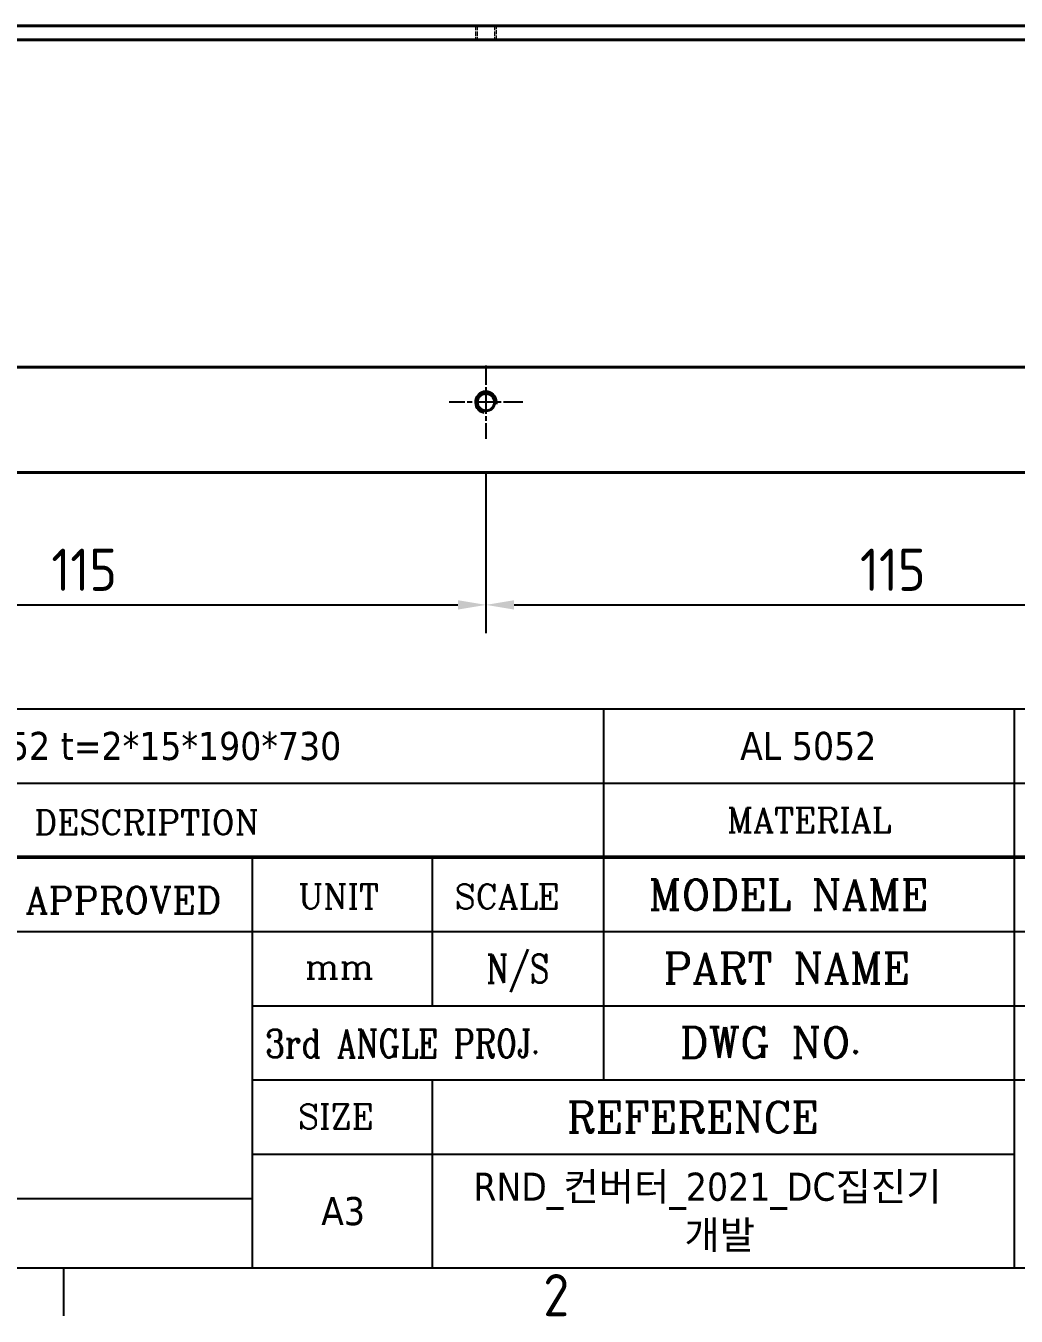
# Model space of a CAD drawing. Header units: millimetres. Extents: x 0 to 840, y 0 to 594.
# Drawn here: x 554.7 to 695.5, y 13.1 to 196.7 of the extents above; entities that cross this region are included whole.
import ezdxf
from ezdxf.enums import TextEntityAlignment as Align

# ---------------------------------------------------------------- set-up
doc = ezdxf.new("R2010")
doc.units = ezdxf.units.MM
doc.header["$LTSCALE"] = 2
doc.linetypes.add('CHAIN', pattern=[0.35429999999999995, 0.2362, -0.0295, 0.0591, -0.0295])
doc.linetypes.add('DASHED', pattern=[0.2067, 0.1654, -0.0413])
doc.layers.get('0').update_dxf_attribs({"color": 3, "lineweight": 25})
for name, color, linetype, lineweight in [('가려진 것(ISO)', 2, 'DASHED', 18), ('가시적인 것(ISO)', 3, 'Continuous', 40), ('가시적인 좁은 것(ISO)', 3, 'Continuous', 35), ('경계(ISO)', 7, 'Continuous', 25), ('제목(ISO)', 5, 'Continuous', 50), ('중심 표식(ISO)', 1, 'Continuous', 25), ('치수(ISO)', 2, 'Continuous', 25)]:
    doc.layers.add(name, color=color, linetype=linetype, lineweight=lineweight)
doc.styles.add('RC_284', font='ROMANC.shx')
doc.styles.add('RC_287', font='ROMANC.shx')
doc.styles.add('RC_292', font='ROMANC.shx')
doc.styles.add('문자 텍스트_PSTEK_POSCO', font='isocp.shx')
doc.styles.add('치수 텍스트_PSTEK_POSCO', font='isocp.shx')
doc.styles.add('텍스트 스타일198', font='tahoma.ttf')
doc.styles.add('텍스트 스타일333', font='ROMANC.shx', dxfattribs={"width": 0.800000011920929})
doc.dimstyles.new('치수_PSTEK_POSCO', dxfattribs={"dimscale": 2, "dimtxt": 3, "dimasz": 2, "dimexe": 2, "dimexo": 2.5, "dimgap": 1, "dimtad": 1, "dimrnd": 1e-08, "dimdsep": 46, "dimtxsty": '치수 텍스트_PSTEK_POSCO', "dimcen": 0.09, "dimdle": 10, "dimclrd": 7, "dimclre": 7, "dimclrt": 2, "dimadec": 1, "dimazin": 2, "dimtfac": 1, "dimtmove": 0, "dimatfit": 3, "dimfxl": 0, "dimtolj": 1, "dimlwd": -1, "dimlwe": -1, "dimarcsym": 0})

# ---------------------------------------------------------------- blocks, each defined once
blk = doc.blocks.new('경계 Default Border')
at = {"layer": '경계(ISO)'}
blk.add_line((280, 10), (280, 6.599999666213989), dxfattribs=at)
at = {"layer": '경계(ISO)', "color": 2, "insert": (314.127739416884, 6.57139439638704), "char_height": 3.00000011920929, "attachment_point": 7, "style": '문자 텍스트_PSTEK_POSCO'}
blk.add_mtext('2', dxfattribs=at)
blk = doc.blocks.new('제목 블록 PSTEK')
at = {"color": 180}
for p, q in [((182.4757929790549, 51.56524660363496), (372.4757929537551, 51.56524660363496)), ((280.8758854511282, 51.56524660363496), (280.8758854511282, 41.00524660363494)), ((310.0881549537552, 51.56524660363496), (310.0881549537553, 41.00524660363494)), ((182.475792979055, 46.2852466036349), (372.4757929537551, 46.28524660363492)), ((255.9175931367356, 11.79100474011392), (255.9175931367356, 41.00524660363494)), ((268.6918866058747, 41.00524660363494), (268.6918866058747, 30.44524660363498)), ((280.8758854511282, 41.00524660363494), (280.8758854511282, 25.16524660363502)), ((310.088154953755, 41.00524660363494), (310.088154953755, 11.79100474011392)), ((206.451475290024, 35.72524660363497), (372.4757929537551, 35.72524660363497)), ((255.917593136736, 30.44524660363498), (372.4757929537552, 30.44524660363501)), ((255.9175931367359, 25.16524660363502), (372.4757929537552, 25.165246603635)), ((268.6918866058744, 25.16524660363502), (268.6918866058744, 11.79100474011392)), ((255.9175931367359, 19.88524660363481), (310.0881549537553, 19.88524660363481)), ((206.451475290024, 16.74100474011396), (255.9175931367359, 16.74100474011396)), ((182.475792979055, 11.79100474011392), (372.4757929537551, 11.79100474011389))]:
    blk.add_line(p, q, dxfattribs=at)
at = {"color": 7, "lineweight": 50}
blk.add_line((206.451475290024, 41.00524660363494), (372.4757929537551, 41.00524660363496), dxfattribs=at)
at = {"color": 2}
for s, height, style, p in [('DESCRIPTION', 1.742399930953979, 'RC_284', (240.4025565652523, 42.62317362549192)), ('APPROVED', 1.899999976158142, 'RC_287', (239.7795453577791, 37.00893196870329)), ('UNIT', 1.742399930953979, 'RC_284', (259.1652673287452, 37.34317362549218)), ('SCALE', 1.742399930953979, 'RC_284', (270.2934779252897, 37.34317362549218)), ('MODEL NAME', 2.178000062704086, 'RC_292', (284.096330289083, 37.25462520371384)), ('PART NAME', 2.178000062704086, 'RC_292', (285.1416959765849, 32.03045329421792)), ('mm', 1.742399930953979, 'RC_284', (259.6505418159997, 32.3543089683787)), (' DWG NO.', 2.178000062704086, 'RC_292', (284.8124284083233, 26.75045329421772)), ('SIZE', 1.742399930953979, 'RC_284', (259.1652673287452, 21.69497768947366)), ('REFERENCE', 2.178000062704086, 'RC_292', (278.2741065029841, 21.43214925458022))]:
    blk.add_text(s, height=height, dxfattribs=dict(at, style=style)).set_placement(p)
at = {"color": 2, "style": 'RC_284'}
blk.add_text('MATERIAL', height=1.742399930953979, dxfattribs=at).set_placement((295.4820202024417, 43.64524660363492), align=Align.MIDDLE_CENTER)
at = {"color": 7, "style": '텍스트 스타일333', "width": 0.7999999523162842}
blk.add_text('N/S', height=2.000000029802322, dxfattribs=at).set_placement((274.7838860285014, 33.08524660363496), align=Align.MIDDLE_CENTER)
at = {"color": 2, "style": '텍스트 스타일333', "width": 0.7999999523162842}
blk.add_text('3rd ANGLE PROJ.', height=2.000000029802322, dxfattribs=at).set_placement((256.8430306642954, 26.76148381654429))
at = {"layer": '제목(ISO)', "color": 7, "style": '텍스트 스타일198'}
for tag, p in [('부품_번호_001', (195.8064908440141, 47.68004260673702)), ('설명_001', (232.6018042868355, 47.92245856837096)), ('재질_001', (290.6002202955571, 47.92524659519488)), ("3._Q'TY_001", (312.7051684940307, 47.92188863680521)), ('질량\\P3;_001', (350.3046145979153, 48.1643332325385)), ('제목_001', (335.5349605824892, 32.12134217035067)), ('부품_번호_001', (334.465731097246, 26.8052465951949)), ('설계자_001', (209.9396160013646, 25.23446884679021)), ('프로젝트_001', (271.6304945365308, 16.57270180080504)), ('시트_크기_001', (260.807090429518, 14.83812566343425)), ('작성_날짜_001', (207.6770236384131, 13.26600473167383)), ('프로젝트_002', (286.6403537393983, 13.14882256215354))]:
    blk.add_attdef(tag, p, '', height=2.000000029802322, dxfattribs=at)
for tag, p in [('4._COLOR', (327.6805273250926, 48.92524660363493)), ('1._MODEL_NAME', (341.233897335037, 38.36524660363497)), ('점검자', (231.1845342133799, 26.23312567187446)), ('엔지니어링_승인자', (247.673240162284, 26.23312567187446)), ('점검_날짜', (231.1845342133799, 14.26600474011394)), ('엔지니어링_승인_날짜', (247.6732401622839, 14.26600474011394))]:
    blk.add_attdef(tag, text='', height=2.000000029802322, dxfattribs=at).set_placement(p, align=Align.MIDDLE_CENTER)
blk = doc.blocks.new('*D34')
at = {"layer": 'Defpoints', "color": 0}
for p in [(505.0967683626702, 137.9348067588023), (620.0967683626702, 137.9348067588023), (620.0967683626702, 114.3275443453539)]:
    blk.add_point(p, dxfattribs=at)
at = {"layer": '치수(ISO)', "color": 7}
for p, q in [((505.0967683626702, 132.9348067588023), (505.0967683626702, 110.3275443453539)), ((620.0967683626702, 132.9348067588023), (620.0967683626702, 110.3275443453539)), ((509.0967683626702, 114.3275443453539), (616.0967683626702, 114.3275443453539))]:
    blk.add_line(p, q, dxfattribs=at)
for points in [[(509.0967683626702, 114.9942110120205), (509.0967683626702, 113.6608776786872), (505.0967683626702, 114.3275443453539)], [(616.0967683626702, 114.9942110120205), (616.0967683626702, 113.6608776786872), (620.0967683626702, 114.3275443453539)]]:
    blk.add_solid(points, dxfattribs=at)
at = {"layer": '치수(ISO)', "color": 2, "insert": (558.2925042939582, 119.3275443453539), "char_height": 6, "attachment_point": 4, "style": '치수 텍스트_PSTEK_POSCO'}
blk.add_mtext('\\A1;115', dxfattribs=at)
blk = doc.blocks.new('*D35')
at = {"layer": 'Defpoints', "color": 0}
for p in [(620.0967683626702, 137.9348067588023), (735.0967683626702, 137.9348067588023), (735.0967683626702, 114.3275443453539)]:
    blk.add_point(p, dxfattribs=at)
at = {"layer": '치수(ISO)', "color": 7}
for p, q in [((620.0967683626702, 132.9348067588023), (620.0967683626702, 110.3275443453539)), ((735.0967683626702, 132.9348067588023), (735.0967683626702, 110.3275443453539)), ((624.0967683626702, 114.3275443453539), (731.0967683626702, 114.3275443453539))]:
    blk.add_line(p, q, dxfattribs=at)
for points in [[(624.0967683626702, 114.9942110120205), (624.0967683626702, 113.6608776786872), (620.0967683626702, 114.3275443453539)], [(731.0967683626702, 114.9942110120205), (731.0967683626702, 113.6608776786872), (735.0967683626702, 114.3275443453539)]]:
    blk.add_solid(points, dxfattribs=at)
at = {"layer": '치수(ISO)', "color": 2, "insert": (673.2925042939582, 119.3275443453539), "char_height": 6, "attachment_point": 4, "style": '치수 텍스트_PSTEK_POSCO'}
blk.add_mtext('\\A1;115', dxfattribs=at)

msp = doc.modelspace()

# ---------------------------------------------------------------- linework, layer by layer
at = {"layer": '가려진 것(ISO)', "ltscale": 1.904596567153931}
for p, q in [((618.5967683627144, 196.7065970227199), (618.5967683627144, 194.7065970227199)), ((618.8672683627144, 196.7065970227199), (618.8672683627144, 194.7065970227199)), ((621.3262683627145, 196.7065970227199), (621.3262683627145, 194.7065970227199)), ((621.5967683627143, 194.7065970227199), (621.5967683627143, 196.7065970227199))]:
    msp.add_line(p, q, dxfattribs=at)
at = {"layer": '가시적인 것(ISO)'}
for p, q in [((33.09676836271436, 196.70659702272), (757.0967683627144, 196.7065970227198)), ((33.09676836271436, 194.7065970227201), (757.0967683627144, 194.7065970227198)), ((33.09676836267016, 148.164306758802), (757.0967683626702, 148.1643067588022)), ((760.0967683626702, 133.1643067588034), (30.09676836267019, 133.1643067588034))]:
    msp.add_line(p, q, dxfattribs=at)
msp.add_circle((620.0967683626702, 143.1643067588023), 1.2295, dxfattribs=at)
at = {"layer": '가시적인 좁은 것(ISO)'}
msp.add_arc((620.0967683626702, 143.1643067588023), 1.500000000000021, 350.0000000000015, 259.9999999999492, dxfattribs=at)
at = {"layer": '중심 표식(ISO)', "linetype": 'CHAIN', "ltscale": 5.810959339141846}
for p, q in [((620.0967683626702, 148.3938067588023), (620.0967683626702, 137.9348067588023)), ((625.3262683626702, 143.1643067588023), (614.8672683626702, 143.1643067588023))]:
    msp.add_line(p, q, dxfattribs=at)

# ---------------------------------------------------------------- block references
at = {"xscale": 2, "yscale": 2, "zscale": 2}
msp.add_blockref('경계 Default Border', (0, 0), dxfattribs=at)
ref = msp.add_blockref('제목 블록 PSTEK', (75.04841409248968, -3.58200948022779), dxfattribs=dict(xscale=2, yscale=2, zscale=2))
ref.add_attrib('프로젝트_001', 'RND_컨버터_2021_DC집진기', (618.3094031655511, 29.5633941213823), dxfattribs={"layer": '제목(ISO)', "color": 7, "height": 4.000000059604645, "style": '텍스트 스타일198'})
ref.add_attrib('시트_크기_001', 'A3', (596.6625949515255, 26.09424184664072), dxfattribs={"layer": '제목(ISO)', "color": 7, "height": 4.000000059604645, "style": '텍스트 스타일198'})
ref.add_attrib('재질_001', 'AL 5052', (656.248854683604, 92.26848371016197), dxfattribs={"layer": '제목(ISO)', "color": 7, "height": 4.000000059604645, "style": '텍스트 스타일198'})
ref.add_attrib('설명_001', 'AL5052 t=2*15*190*730', (540.2520226661607, 92.26290765651414), dxfattribs={"layer": '제목(ISO)', "color": 7, "height": 4.000000059604645, "style": '텍스트 스타일198'})
ref.add_attrib('프로젝트_002', '개발', (648.3291215712862, 22.71563564407928), dxfattribs={"layer": '제목(ISO)', "color": 7, "height": 4.000000059604645, "style": '텍스트 스타일198'})

# ---------------------------------------------------------------- dimensions: what is measured, and where the dimension line sits
at = {"layer": '치수(ISO)', "color": 7}
for base, p1, p2, picture, middle in [((620.0967683626702, 114.3275443453539), (505.0967683626702, 137.9348067588023), (620.0967683626702, 137.9348067588023), '*D34', (562.6167683626702, 114.3275443453539)), ((735.0967683626702, 114.3275443453539), (620.0967683626702, 137.9348067588023), (735.0967683626702, 137.9348067588023), '*D35', (677.6167683626702, 114.3275443453539))]:
    dim = msp.add_linear_dim(base=base, p1=p1, p2=p2, angle=180, dimstyle='치수_PSTEK_POSCO', override={"dimdec": 2, "dimtp": 0, "dimtm": -0, "dimtdec": 2, "dimtofl": 0, "dimatfit": 1}, dxfattribs=at)
    dim.commit()
    dim.dimension.update_dxf_attribs({"geometry": picture, "text_midpoint": middle, "dimtype": 160})

doc.saveas('drawing.dxf')
